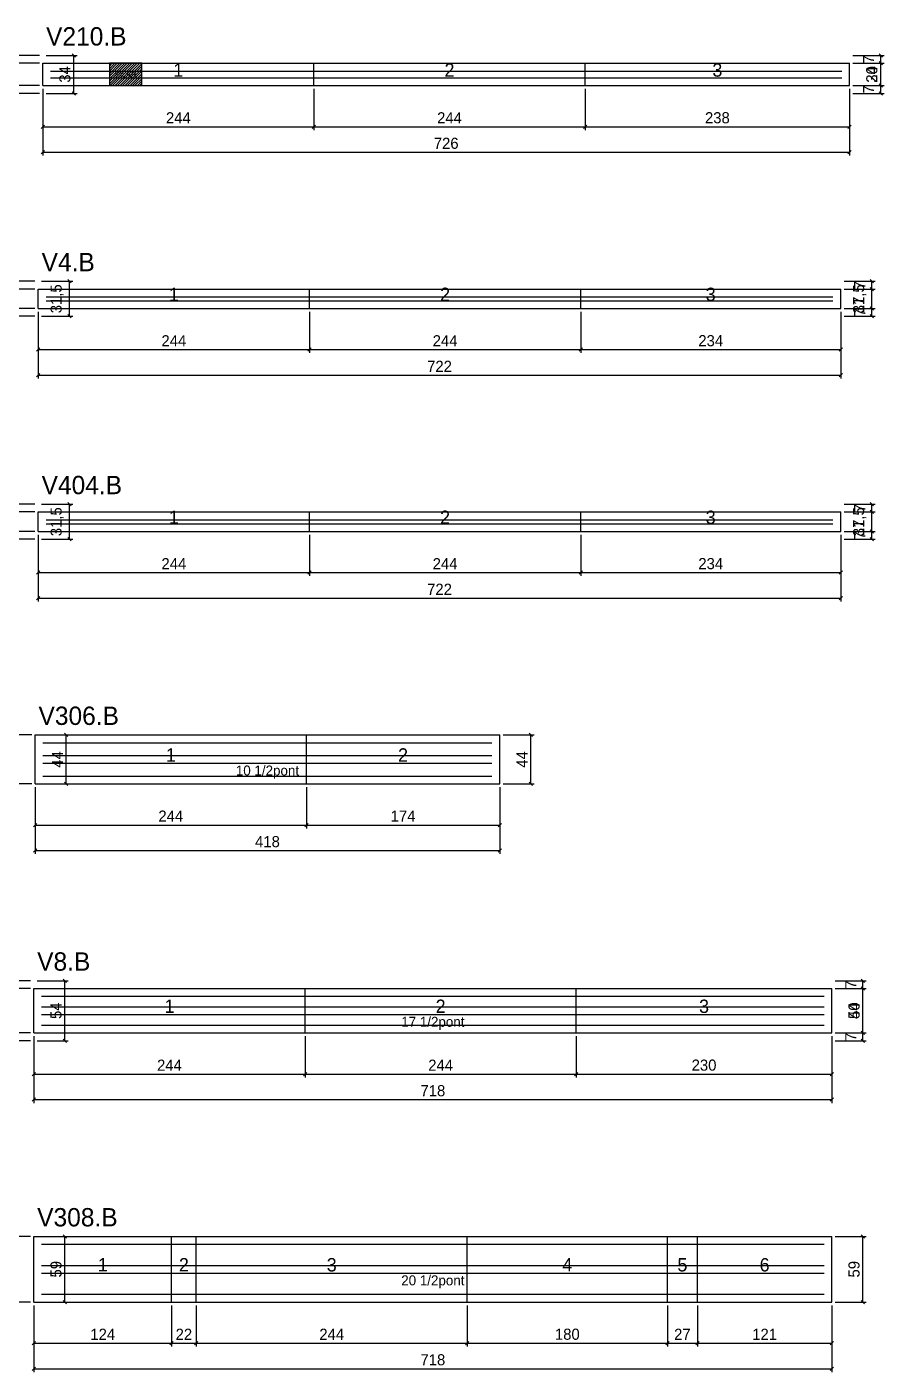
# Model space of a CAD drawing. Extents: x -13000 to 3070, y -38587 to 694.
# Drawn here: x 959 to 1730, y -9194 to -7984 of the extents above; entities that cross this region are included whole.
import ezdxf
from ezdxf.enums import TextEntityAlignment as Align

# ---------------------------------------------------------------- set-up
doc = ezdxf.new("R2010")
doc.units = 0
for name, color, linetype in [('5', 5, 'Continuous'), ('COTA', 241, 'Continuous'), ('NOMENCLATURA', 7, 'Continuous'), ('Painéis', 200, 'Continuous'), ('SARR_2.2x7', 40, 'Continuous')]:
    doc.layers.add(name, color=color, linetype=linetype)
doc.dimstyles.new('PAINEL', dxfattribs={"dimtxt": 10, "dimasz": 3, "dimexe": 3, "dimexo": 3, "dimgap": 3, "dimtad": 1, "dimblk": 'OBLIQUE', "dimblk1": 'OBLIQUE', "dimcen": 2.5, "dimclrd": 4, "dimclre": 4, "dimclrt": 240, "dimazin": 3, "dimtfac": 1, "dimtmove": 0, "dimatfit": 3})

# ---------------------------------------------------------------- blocks, each defined once
blk = doc.blocks.new('_OBLIQUE')
at = {"color": 0, "linetype": 'BYBLOCK'}
blk.add_line((-0.5, -0.5), (0.5, 0.5), dxfattribs=at)

msp = doc.modelspace()

# ---------------------------------------------------------------- hatches: boundary and pattern name
at = {"layer": 'COTA'}
h = msp.add_hatch(dxfattribs=at)
h.set_pattern_fill('ANSI31', scale=0.5)
h.paths.add_polyline_path([(1033, -8036.5), (1062.2, -8036.5), (1062.2, -8016.5), (1033, -8016.5)])

# ---------------------------------------------------------------- linework, layer by layer
at = {"layer": 'Painéis'}
for p, q in [((973, -8016.5), (1217, -8016.5)), ((973, -8036.5), (973, -8016.5)), ((1217, -8036.5), (1217, -8016.5)), ((1217, -8036.5), (1217, -8016.5)), ((1217, -8016.5), (1461, -8016.5)), ((1217, -8036.5), (1217, -8016.5)), ((1461, -8036.5), (1461, -8016.5)), ((1461, -8036.5), (1461, -8016.5)), ((1461, -8016.5), (1699, -8016.5)), ((1461, -8036.5), (1461, -8016.5)), ((1699, -8036.5), (1699, -8016.5)), ((973, -8036.5), (1217, -8036.5)), ((1217, -8036.5), (1461, -8036.5)), ((1461, -8036.5), (1699, -8036.5)), ((969, -8219.5), (1213, -8219.5)), ((969, -8237), (969, -8219.5)), ((1213, -8237), (1213, -8219.5)), ((1213, -8237), (1213, -8219.5)), ((1213, -8219.5), (1457, -8219.5)), ((1213, -8237), (1213, -8219.5)), ((1457, -8237), (1457, -8219.5)), ((1457, -8237), (1457, -8219.5)), ((1457, -8219.5), (1691, -8219.5)), ((1457, -8237), (1457, -8219.5)), ((1691, -8237), (1691, -8219.5)), ((969, -8237), (1213, -8237)), ((1213, -8237), (1457, -8237)), ((1457, -8237), (1691, -8237)), ((969, -8420), (1213, -8420)), ((969, -8437.5), (969, -8420)), ((1213, -8437.5), (1213, -8420)), ((1213, -8437.5), (1213, -8420)), ((1213, -8420), (1457, -8420)), ((1213, -8437.5), (1213, -8420)), ((1457, -8437.5), (1457, -8420)), ((1457, -8437.5), (1457, -8420)), ((1457, -8420), (1691, -8420)), ((1457, -8437.5), (1457, -8420)), ((1691, -8437.5), (1691, -8420)), ((969, -8437.5), (1213, -8437.5)), ((1213, -8437.5), (1457, -8437.5)), ((1457, -8437.5), (1691, -8437.5)), ((966.2, -8620.5), (1210.2, -8620.5)), ((966.2, -8664.5), (966.2, -8620.5)), ((1210.2, -8664.5), (1210.2, -8620.5)), ((1210.2, -8664.5), (1210.2, -8620.5)), ((1210.2, -8620.5), (1384.2, -8620.5)), ((1210.2, -8664.5), (1210.2, -8620.5)), ((1384.2, -8664.5), (1384.2, -8620.5)), ((966.2, -8664.5), (1210.2, -8664.5)), ((1210.2, -8664.5), (1384.2, -8664.5)), ((965, -8848.5), (1209, -8848.5)), ((965, -8888.5), (965, -8848.5)), ((1209, -8888.5), (1209, -8848.5)), ((1209, -8888.5), (1209, -8848.5)), ((1209, -8848.5), (1453, -8848.5)), ((1209, -8888.5), (1209, -8848.5)), ((1453, -8888.5), (1453, -8848.5)), ((1453, -8888.5), (1453, -8848.5)), ((1453, -8848.5), (1683, -8848.5)), ((1453, -8888.5), (1453, -8848.5)), ((1683, -8888.5), (1683, -8848.5)), ((965, -8888.5), (1209, -8888.5)), ((1209, -8888.5), (1453, -8888.5)), ((1453, -8888.5), (1683, -8888.5)), ((965, -9071.5), (1089, -9071.5)), ((965, -9130.5), (965, -9071.5)), ((1089, -9130.5), (1089, -9071.5)), ((1089, -9130.5), (1089, -9071.5)), ((1089, -9071.5), (1111, -9071.5)), ((1089, -9130.5), (1089, -9071.5)), ((1111, -9130.5), (1111, -9071.5)), ((1111, -9130.5), (1111, -9071.5)), ((1111, -9071.5), (1355, -9071.5)), ((1111, -9130.5), (1111, -9071.5)), ((1355, -9130.5), (1355, -9071.5)), ((1355, -9130.5), (1355, -9071.5)), ((1355, -9071.5), (1535, -9071.5)), ((1355, -9130.5), (1355, -9071.5)), ((1535, -9130.5), (1535, -9071.5)), ((1535, -9130.5), (1535, -9071.5)), ((1535, -9071.5), (1562, -9071.5)), ((1535, -9130.5), (1535, -9071.5)), ((1562, -9130.5), (1562, -9071.5)), ((1562, -9130.5), (1562, -9071.5)), ((1562, -9071.5), (1683, -9071.5)), ((1562, -9130.5), (1562, -9071.5)), ((1683, -9130.5), (1683, -9071.5)), ((965, -9130.5), (1089, -9130.5)), ((1089, -9130.5), (1111, -9130.5)), ((1111, -9130.5), (1355, -9130.5)), ((1355, -9130.5), (1535, -9130.5)), ((1535, -9130.5), (1562, -9130.5)), ((1562, -9130.5), (1683, -9130.5))]:
    msp.add_line(p, q, dxfattribs=at)
msp.add_lwpolyline([(1033, -8036.5), (1062.2, -8036.5), (1062.2, -8016.5), (1033, -8016.5)], close=True, dxfattribs=at)
at = {"layer": 'SARR_2.2x7'}
for points in [[(980, -8023.5), (1217, -8023.5)], [(980, -8023.5), (1217, -8023.5)], [(980, -8029.5), (1217, -8029.5)], [(980, -8029.5), (1217, -8029.5)], [(1217, -8023.5), (1461, -8023.5)], [(1217, -8023.5), (1461, -8023.5)], [(1217, -8029.5), (1461, -8029.5)], [(1217, -8029.5), (1461, -8029.5)], [(1461, -8023.5), (1692, -8023.5)], [(1461, -8023.5), (1692, -8023.5)], [(1461, -8029.5), (1692, -8029.5)], [(1461, -8029.5), (1692, -8029.5)], [(976, -8226.5), (1213, -8226.5)], [(976, -8226.5), (1213, -8226.5)], [(976, -8230), (1213, -8230)], [(976, -8230), (1213, -8230)], [(1213, -8226.5), (1457, -8226.5)], [(1213, -8226.5), (1457, -8226.5)], [(1213, -8230), (1457, -8230)], [(1213, -8230), (1457, -8230)], [(1457, -8226.5), (1684, -8226.5)], [(1457, -8226.5), (1684, -8226.5)], [(1457, -8230), (1684, -8230)], [(1457, -8230), (1684, -8230)], [(976, -8427), (1213, -8427)], [(976, -8427), (1213, -8427)], [(976, -8430.5), (1213, -8430.5)], [(976, -8430.5), (1213, -8430.5)], [(1213, -8427), (1457, -8427)], [(1213, -8427), (1457, -8427)], [(1213, -8430.5), (1457, -8430.5)], [(1213, -8430.5), (1457, -8430.5)], [(1457, -8427), (1684, -8427)], [(1457, -8427), (1684, -8427)], [(1457, -8430.5), (1684, -8430.5)], [(1457, -8430.5), (1684, -8430.5)], [(973.2, -8627.5), (1210.2, -8627.5)], [(973.2, -8627.5), (1210.2, -8627.5)], [(1210.2, -8627.5), (1377.2, -8627.5)], [(1210.2, -8627.5), (1377.2, -8627.5)], [(973.2, -8639), (1210.2, -8639)], [(973.2, -8639), (1210.2, -8639)], [(973.2, -8646), (1210.2, -8646)], [(973.2, -8646), (1210.2, -8646)], [(1210.2, -8639), (1377.2, -8639)], [(1210.2, -8639), (1377.2, -8639)], [(1210.2, -8646), (1377.2, -8646)], [(1210.2, -8646), (1377.2, -8646)], [(973.2, -8657.5), (1210.2, -8657.5)], [(973.2, -8657.5), (1210.2, -8657.5)], [(1210.2, -8657.5), (1377.2, -8657.5)], [(1210.2, -8657.5), (1377.2, -8657.5)], [(972, -8855.5), (1209, -8855.5)], [(972, -8855.5), (1209, -8855.5)], [(972, -8865), (1209, -8865)], [(972, -8865), (1209, -8865)], [(1209, -8855.5), (1453, -8855.5)], [(1209, -8855.5), (1453, -8855.5)], [(1209, -8865), (1453, -8865)], [(1209, -8865), (1453, -8865)], [(1453, -8855.5), (1676, -8855.5)], [(1453, -8855.5), (1676, -8855.5)], [(1453, -8865), (1676, -8865)], [(1453, -8865), (1676, -8865)], [(972, -8872), (1209, -8872)], [(972, -8872), (1209, -8872)], [(1209, -8872), (1453, -8872)], [(1209, -8872), (1453, -8872)], [(1453, -8872), (1676, -8872)], [(1453, -8872), (1676, -8872)], [(972, -8881.5), (1209, -8881.5)], [(972, -8881.5), (1209, -8881.5)], [(1209, -8881.5), (1453, -8881.5)], [(1209, -8881.5), (1453, -8881.5)], [(1453, -8881.5), (1676, -8881.5)], [(1453, -8881.5), (1676, -8881.5)], [(972, -9078.5), (1089, -9078.5)], [(972, -9078.5), (1089, -9078.5)], [(1089, -9078.5), (1111, -9078.5)], [(1089, -9078.5), (1111, -9078.5)], [(1111, -9078.5), (1355, -9078.5)], [(1111, -9078.5), (1355, -9078.5)], [(1355, -9078.5), (1535, -9078.5)], [(1355, -9078.5), (1535, -9078.5)], [(1535, -9078.5), (1562, -9078.5)], [(1535, -9078.5), (1562, -9078.5)], [(1562, -9078.5), (1676, -9078.5)], [(1562, -9078.5), (1676, -9078.5)], [(972, -9097.5), (1089, -9097.5)], [(972, -9097.5), (1089, -9097.5)], [(972, -9104.5), (1089, -9104.5)], [(972, -9104.5), (1089, -9104.5)], [(1089, -9097.5), (1111, -9097.5)], [(1089, -9097.5), (1111, -9097.5)], [(1089, -9104.5), (1111, -9104.5)], [(1089, -9104.5), (1111, -9104.5)], [(1111, -9097.5), (1355, -9097.5)], [(1111, -9097.5), (1355, -9097.5)], [(1111, -9104.5), (1355, -9104.5)], [(1111, -9104.5), (1355, -9104.5)], [(1355, -9097.5), (1535, -9097.5)], [(1355, -9097.5), (1535, -9097.5)], [(1355, -9104.5), (1535, -9104.5)], [(1355, -9104.5), (1535, -9104.5)], [(1535, -9097.5), (1562, -9097.5)], [(1535, -9097.5), (1562, -9097.5)], [(1535, -9104.5), (1562, -9104.5)], [(1535, -9104.5), (1562, -9104.5)], [(1562, -9097.5), (1676, -9097.5)], [(1562, -9097.5), (1676, -9097.5)], [(1562, -9104.5), (1676, -9104.5)], [(1562, -9104.5), (1676, -9104.5)], [(972, -9123.5), (1089, -9123.5)], [(972, -9123.5), (1089, -9123.5)], [(1089, -9123.5), (1111, -9123.5)], [(1089, -9123.5), (1111, -9123.5)], [(1111, -9123.5), (1355, -9123.5)], [(1111, -9123.5), (1355, -9123.5)], [(1355, -9123.5), (1535, -9123.5)], [(1355, -9123.5), (1535, -9123.5)], [(1535, -9123.5), (1562, -9123.5)], [(1535, -9123.5), (1562, -9123.5)], [(1562, -9123.5), (1676, -9123.5)], [(1562, -9123.5), (1676, -9123.5)]]:
    msp.add_lwpolyline(points, dxfattribs=at)

# ---------------------------------------------------------------- texts
at = {"layer": '5'}
for s, height, p in [('1', 12, (1095, -8022.5)), ('2', 12, (1339, -8022.5)), ('3', 12, (1580, -8022.5)), ('PILAR', 5, (1047.6, -8026.5)), ('1', 12, (1091, -8224.25)), ('2', 12, (1335, -8224.25)), ('3', 12, (1574, -8224.25)), ('1', 12, (1091, -8424.75)), ('2', 12, (1335, -8424.75)), ('3', 12, (1574, -8424.75)), ('1', 12, (1088.2, -8638.5)), ('2', 12, (1297.2, -8638.5)), ('10 1/2pont', 9, (1175.2, -8652.5)), ('1', 12, (1087, -8864.5)), ('2', 12, (1331, -8864.5)), ('3', 12, (1568, -8864.5)), ('17 1/2pont', 9, (1324, -8878.5)), ('1', 12, (1027, -9097)), ('2', 12, (1100, -9097)), ('3', 12, (1233, -9097)), ('4', 12, (1445, -9097)), ('5', 12, (1548.5, -9097)), ('6', 12, (1622.5, -9097)), ('20 1/2pont', 9, (1324, -9111))]:
    msp.add_text(s, height=height, dxfattribs=at).set_placement(p, align=Align.MIDDLE_CENTER)
at = {"layer": 'NOMENCLATURA'}
for s, p in [('V210.B', (976, -8000.5)), ('V4.B', (972, -8203.5)), ('V404.B', (972, -8404)), ('V306.B', (969.2, -8611.5)), ('V8.B', (968, -8832.5)), ('V308.B', (968, -9062.5))]:
    msp.add_text(s, height=16.5, dxfattribs=at).set_placement(p)

# ---------------------------------------------------------------- dimensions: what is measured, and where the dimension line sits
at = {"layer": 'COTA'}
for base, p1, p2 in [((945, -8016.5), (973, -8016.5), (973, -8009.5)), ((1001, -8043.5), (973, -8043.5), (973, -8009.5)), ((1727, -8043.5), (1699, -8043.5), (1699, -8009.5)), ((1727, -8016.5), (1699, -8016.5), (1699, -8009.5)), ((945, -8036.5), (973, -8036.5), (973, -8016.5)), ((1727, -8036.5), (1699, -8036.5), (1699, -8016.5)), ((945, -8043.5), (973, -8043.5), (973, -8036.5)), ((1727, -8043.5), (1699, -8043.5), (1699, -8036.5)), ((941, -8219.5), (969, -8219.5), (969, -8212.5)), ((997, -8244), (969, -8244), (969, -8212.5)), ((1719, -8244), (1691, -8244), (1691, -8212.5)), ((1719, -8219.5), (1691, -8219.5), (1691, -8212.5)), ((941, -8237), (969, -8237), (969, -8219.5)), ((1719, -8237), (1691, -8237), (1691, -8219.5)), ((941, -8244), (969, -8244), (969, -8237)), ((1719, -8244), (1691, -8244), (1691, -8237)), ((941, -8420), (969, -8420), (969, -8413)), ((941, -8437.5), (969, -8437.5), (969, -8420)), ((997, -8444.5), (969, -8444.5), (969, -8413)), ((1719, -8444.5), (1691, -8444.5), (1691, -8413)), ((1719, -8420), (1691, -8420), (1691, -8413)), ((1719, -8437.5), (1691, -8437.5), (1691, -8420)), ((941, -8444.5), (969, -8444.5), (969, -8437.5)), ((1719, -8444.5), (1691, -8444.5), (1691, -8437.5)), ((938.2, -8664.5), (966.2, -8664.5), (966.2, -8620.5)), ((994.2, -8664.5), (966.2, -8664.5), (966.2, -8620.5)), ((1412.2, -8664.5), (1384.2, -8664.5), (1384.2, -8620.5)), ((1412.2, -8664.5), (1384.2, -8664.5), (1384.2, -8620.5)), ((937, -8848.5), (965, -8848.5), (965, -8841.5)), ((993, -8895.5), (965, -8895.5), (965, -8841.5)), ((1711, -8895.5), (1683, -8895.5), (1683, -8841.5)), ((1711, -8848.5), (1683, -8848.5), (1683, -8841.5)), ((937, -8888.5), (965, -8888.5), (965, -8848.5)), ((1711, -8888.5), (1683, -8888.5), (1683, -8848.5)), ((937, -8895.5), (965, -8895.5), (965, -8888.5)), ((1711, -8895.5), (1683, -8895.5), (1683, -8888.5)), ((937, -9130.5), (965, -9130.5), (965, -9071.5)), ((993, -9130.5), (965, -9130.5), (965, -9071.5)), ((1711, -9130.5), (1683, -9130.5), (1683, -9071.5)), ((1711, -9130.5), (1683, -9130.5), (1683, -9071.5))]:
    msp.add_linear_dim(base=base, p1=p1, p2=p2, angle=90, dimstyle='PAINEL', dxfattribs=at).render()
for base, p1, p2 in [((973, -8073.5), (973, -8036.5), (1217, -8036.5)), ((973, -8096.5), (973, -8036.5), (1699, -8036.5)), ((1217, -8073.5), (1217, -8036.5), (1461, -8036.5)), ((1461, -8073.5), (1461, -8036.5), (1699, -8036.5)), ((969, -8274), (969, -8237), (1213, -8237)), ((969, -8297), (969, -8237), (1691, -8237)), ((1213, -8274), (1213, -8237), (1457, -8237)), ((1457, -8274), (1457, -8237), (1691, -8237)), ((969, -8474.5), (969, -8437.5), (1213, -8437.5)), ((969, -8497.5), (969, -8437.5), (1691, -8437.5)), ((1213, -8474.5), (1213, -8437.5), (1457, -8437.5)), ((1457, -8474.5), (1457, -8437.5), (1691, -8437.5)), ((966.2, -8701.5), (966.2, -8664.5), (1210.2, -8664.5)), ((966.2, -8724.5), (966.2, -8664.5), (1384.2, -8664.5)), ((1210.2, -8701.5), (1210.2, -8664.5), (1384.2, -8664.5)), ((965, -8925.5), (965, -8888.5), (1209, -8888.5)), ((965, -8948.5), (965, -8888.5), (1683, -8888.5)), ((1209, -8925.5), (1209, -8888.5), (1453, -8888.5)), ((1453, -8925.5), (1453, -8888.5), (1683, -8888.5)), ((965, -9167.5), (965, -9130.5), (1089, -9130.5)), ((965, -9190.5), (965, -9130.5), (1683, -9130.5)), ((1089, -9167.5), (1089, -9130.5), (1111, -9130.5)), ((1111, -9167.5), (1111, -9130.5), (1355, -9130.5)), ((1355, -9167.5), (1355, -9130.5), (1535, -9130.5)), ((1535, -9167.5), (1535, -9130.5), (1562, -9130.5)), ((1562, -9167.5), (1562, -9130.5), (1683, -9130.5))]:
    msp.add_linear_dim(base=base, p1=p1, p2=p2, dimstyle='PAINEL', dxfattribs=at).render()

doc.saveas('drawing.dxf')
